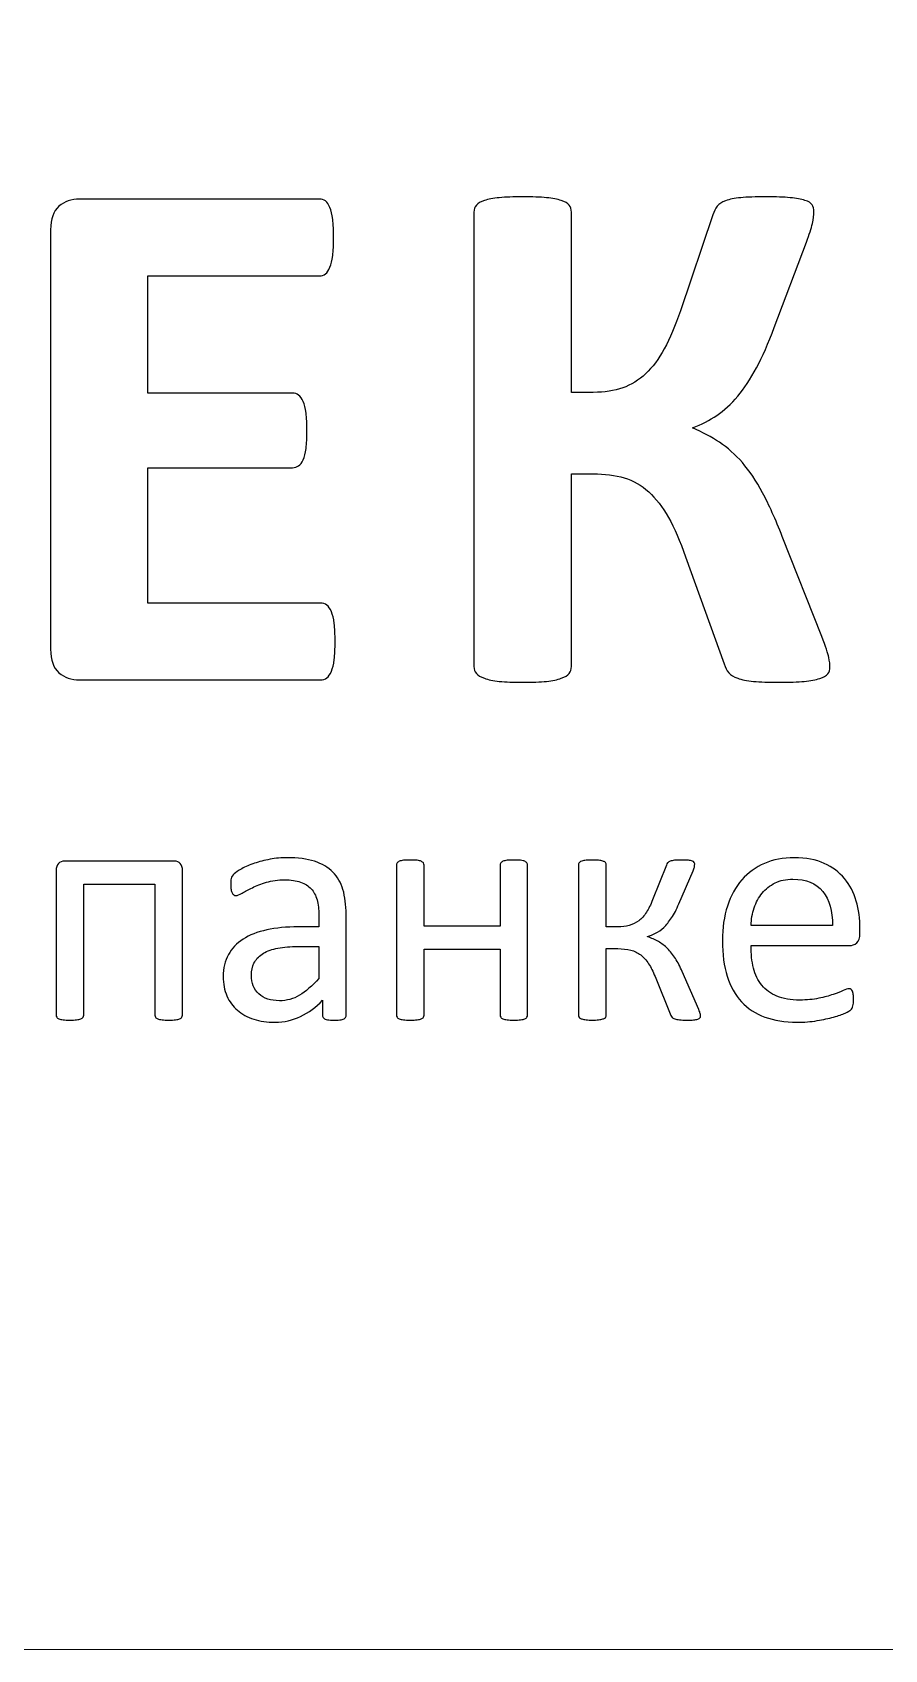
# Model space of a CAD drawing. Header units: millimetres. Extents: x -40 to 40, y -50 to 50.
# Drawn here: x 1.5 to 20.56, y -50 to -13.84 of the extents above; entities that cross this region are included whole.
import ezdxf

# ---------------------------------------------------------------- set-up
doc = ezdxf.new("R2010")
doc.units = ezdxf.units.MM
doc.header["$MEASUREMENT"] = 0
doc.layers.add('layer 1', color=7, linetype='Continuous')

msp = doc.modelspace()

# ---------------------------------------------------------------- linework, layer by layer
at = {"layer": 'layer 1', "color": 7, "lineweight": 5}
msp.add_open_spline([(-32.9186, 50), (-32.9186, 50), (32.9186, 50), (32.9186, 50), (32.9186, 50), (37.025, 50), (40.3846, 46.6404), (40.3846, 42.5339), (40.3846, 42.5339), (40.3846, 42.5339), (40.3846, -42.5339), (40.3846, -42.5339), (40.3846, -42.5339), (40.3846, -46.6404), (37.025, -50), (32.9186, -50), (32.9186, -50), (32.9186, -50), (-32.9186, -50), (-32.9186, -50), (-32.9186, -50), (-37.025, -50), (-40.3846, -46.6404), (-40.3846, -42.5339), (-40.3846, -42.5339), (-40.3846, -42.5339), (-40.3846, 42.5339), (-40.3846, 42.5339), (-40.3846, 42.5339), (-40.3846, 46.6404), (-37.025, 50), (-32.9186, 50)], degree=3, knots=[0, 0, 0, 0, 0.125, 0.125, 0.125, 0.125, 0.25, 0.25, 0.25, 0.25, 0.375, 0.375, 0.375, 0.375, 0.5, 0.5, 0.5, 0.5, 0.625, 0.625, 0.625, 0.625, 0.75, 0.75, 0.75, 0.75, 0.875, 0.875, 0.875, 0.875, 1, 1, 1, 1], dxfattribs=at)
at = {"layer": 'layer 1', "color": 19}
for points, knots in [([(8.266, -27.4617), (8.266, -27.6233), (8.2603, -27.7565), (8.2462, -27.8671), (8.2462, -27.8671), (8.232, -27.9748), (8.2122, -28.0627), (8.1838, -28.1279), (8.1838, -28.1279), (8.1555, -28.1959), (8.1215, -28.2442), (8.0789, -28.2753), (8.0789, -28.2753), (8.0392, -28.3065), (7.991, -28.3207), (7.9429, -28.3207), (7.9429, -28.3207), (7.9429, -28.3207), (2.5505, -28.3207), (2.5505, -28.3207), (2.5505, -28.3207), (2.3691, -28.3207), (2.216, -28.2668), (2.0913, -28.1591), (2.0913, -28.1591), (1.9666, -28.0513), (1.9042, -27.8756), (1.9042, -27.6318), (1.9042, -27.6318), (1.9042, -27.6318), (1.9042, -18.2592), (1.9042, -18.2592), (1.9042, -18.2592), (1.9042, -18.0154), (1.9666, -17.8396), (2.0913, -17.7319), (2.0913, -17.7319), (2.216, -17.6241), (2.3691, -17.5703), (2.5505, -17.5703), (2.5505, -17.5703), (2.5505, -17.5703), (7.9173, -17.5703), (7.9173, -17.5703), (7.9173, -17.5703), (7.9655, -17.5703), (8.0108, -17.5845), (8.0506, -17.6128), (8.0506, -17.6128), (8.0874, -17.6412), (8.1215, -17.6893), (8.1498, -17.7574), (8.1498, -17.7574), (8.1753, -17.8283), (8.198, -17.9161), (8.2122, -18.0239), (8.2122, -18.0239), (8.2264, -18.1345), (8.232, -18.2705), (8.232, -18.4378), (8.232, -18.4378), (8.232, -18.5937), (8.2264, -18.7241), (8.2122, -18.8347), (8.2122, -18.8347), (8.198, -18.9424), (8.1781, -19.0303), (8.1498, -19.0955), (8.1498, -19.0955), (8.1215, -19.1636), (8.0874, -19.2118), (8.0506, -19.2429), (8.0506, -19.2429), (8.0108, -19.2741), (7.9655, -19.2883), (7.9173, -19.2883), (7.9173, -19.2883), (7.9173, -19.2883), (4.0815, -19.2883), (4.0815, -19.2883), (4.0815, -19.2883), (4.0815, -19.2883), (4.0815, -21.9079), (4.0815, -21.9079), (4.0815, -21.9079), (4.0815, -21.9079), (7.3135, -21.9079), (7.3135, -21.9079), (7.3135, -21.9079), (7.3645, -21.9079), (7.4098, -21.922), (7.4496, -21.9532), (7.4496, -21.9532), (7.4921, -21.9844), (7.5261, -22.0297), (7.5544, -22.095), (7.5544, -22.095), (7.5828, -22.1573), (7.6026, -22.2424), (7.6168, -22.353), (7.6168, -22.353), (7.631, -22.4607), (7.6367, -22.5911), (7.6367, -22.7442), (7.6367, -22.7442), (7.6367, -22.9058), (7.631, -23.039), (7.6168, -23.1439), (7.6168, -23.1439), (7.6026, -23.2488), (7.5828, -23.3339), (7.5544, -23.3963), (7.5544, -23.3963), (7.5261, -23.4615), (7.4921, -23.5068), (7.4496, -23.5323), (7.4496, -23.5323), (7.4098, -23.5607), (7.3645, -23.5749), (7.3135, -23.5749), (7.3135, -23.5749), (7.3135, -23.5749), (4.0815, -23.5749), (4.0815, -23.5749), (4.0815, -23.5749), (4.0815, -23.5749), (4.0815, -26.6027), (4.0815, -26.6027), (4.0815, -26.6027), (4.0815, -26.6027), (7.9429, -26.6027), (7.9429, -26.6027), (7.9429, -26.6027), (7.9939, -26.6027), (8.0392, -26.6168), (8.0789, -26.648), (8.0789, -26.648), (8.1215, -26.6792), (8.1555, -26.7274), (8.1838, -26.7954), (8.1838, -26.7954), (8.2122, -26.8607), (8.232, -26.9485), (8.2462, -27.0563), (8.2462, -27.0563), (8.2603, -27.1668), (8.266, -27.3001), (8.266, -27.4617)], [0, 0, 0, 0, 0.027027, 0.027027, 0.027027, 0.027027, 0.0540541, 0.0540541, 0.0540541, 0.0540541, 0.0810811, 0.0810811, 0.0810811, 0.0810811, 0.1081081, 0.1081081, 0.1081081, 0.1081081, 0.1351351, 0.1351351, 0.1351351, 0.1351351, 0.1621622, 0.1621622, 0.1621622, 0.1621622, 0.1891892, 0.1891892, 0.1891892, 0.1891892, 0.2162162, 0.2162162, 0.2162162, 0.2162162, 0.2432432, 0.2432432, 0.2432432, 0.2432432, 0.2702703, 0.2702703, 0.2702703, 0.2702703, 0.2972973, 0.2972973, 0.2972973, 0.2972973, 0.3243243, 0.3243243, 0.3243243, 0.3243243, 0.3513514, 0.3513514, 0.3513514, 0.3513514, 0.3783784, 0.3783784, 0.3783784, 0.3783784, 0.4054054, 0.4054054, 0.4054054, 0.4054054, 0.4324324, 0.4324324, 0.4324324, 0.4324324, 0.4594595, 0.4594595, 0.4594595, 0.4594595, 0.4864865, 0.4864865, 0.4864865, 0.4864865, 0.5135135, 0.5135135, 0.5135135, 0.5135135, 0.5405405, 0.5405405, 0.5405405, 0.5405405, 0.5675676, 0.5675676, 0.5675676, 0.5675676, 0.5945946, 0.5945946, 0.5945946, 0.5945946, 0.6216216, 0.6216216, 0.6216216, 0.6216216, 0.6486486, 0.6486486, 0.6486486, 0.6486486, 0.6756757, 0.6756757, 0.6756757, 0.6756757, 0.7027027, 0.7027027, 0.7027027, 0.7027027, 0.7297297, 0.7297297, 0.7297297, 0.7297297, 0.7567568, 0.7567568, 0.7567568, 0.7567568, 0.7837838, 0.7837838, 0.7837838, 0.7837838, 0.8108108, 0.8108108, 0.8108108, 0.8108108, 0.8378378, 0.8378378, 0.8378378, 0.8378378, 0.8648649, 0.8648649, 0.8648649, 0.8648649, 0.8918919, 0.8918919, 0.8918919, 0.8918919, 0.9189189, 0.9189189, 0.9189189, 0.9189189, 0.9459459, 0.9459459, 0.9459459, 0.9459459, 0.972973, 0.972973, 0.972973, 0.972973, 1, 1, 1, 1]), ([(19.332, -28.0315), (19.332, -28.0911), (19.315, -28.1421), (19.281, -28.1846), (19.281, -28.1846), (19.2498, -28.2271), (19.1903, -28.2611), (19.1024, -28.2895), (19.1024, -28.2895), (19.0173, -28.315), (18.9011, -28.3377), (18.7565, -28.3519), (18.7565, -28.3519), (18.6119, -28.366), (18.4276, -28.3717), (18.2008, -28.3717), (18.2008, -28.3717), (17.9599, -28.3717), (17.7671, -28.366), (17.6225, -28.3519), (17.6225, -28.3519), (17.475, -28.3377), (17.356, -28.315), (17.2681, -28.2838), (17.2681, -28.2838), (17.1774, -28.2526), (17.1122, -28.213), (17.0668, -28.1591), (17.0668, -28.1591), (17.0243, -28.1081), (16.9903, -28.0429), (16.9676, -27.9635), (16.9676, -27.9635), (16.9676, -27.9635), (16.1029, -25.5679), (16.1029, -25.5679), (16.1029, -25.5679), (15.981, -25.2163), (15.8534, -24.9243), (15.7202, -24.689), (15.7202, -24.689), (15.5869, -24.4537), (15.4395, -24.2609), (15.2779, -24.1135), (15.2779, -24.1135), (15.1192, -23.9689), (14.9349, -23.864), (14.7308, -23.8016), (14.7308, -23.8016), (14.5238, -23.7421), (14.2942, -23.7109), (14.039, -23.7109), (14.039, -23.7109), (14.039, -23.7109), (13.5486, -23.7109), (13.5486, -23.7109), (13.5486, -23.7109), (13.5486, -23.7109), (13.5486, -28.023), (13.5486, -28.023), (13.5486, -28.023), (13.5486, -28.0825), (13.5315, -28.1336), (13.4975, -28.1761), (13.4975, -28.1761), (13.4663, -28.2186), (13.4068, -28.2526), (13.3246, -28.2838), (13.3246, -28.2838), (13.2424, -28.315), (13.1318, -28.3377), (12.9929, -28.3519), (12.9929, -28.3519), (12.8568, -28.366), (12.6782, -28.3717), (12.4656, -28.3717), (12.4656, -28.3717), (12.2558, -28.3717), (12.08, -28.366), (11.9383, -28.3519), (11.9383, -28.3519), (11.7965, -28.3377), (11.6859, -28.315), (11.6037, -28.2838), (11.6037, -28.2838), (11.5215, -28.2526), (11.462, -28.2186), (11.4251, -28.1761), (11.4251, -28.1761), (11.3883, -28.1336), (11.3712, -28.0825), (11.3712, -28.023), (11.3712, -28.023), (11.3712, -28.023), (11.3712, -17.8595), (11.3712, -17.8595), (11.3712, -17.8595), (11.3712, -17.7999), (11.3883, -17.7489), (11.4251, -17.7063), (11.4251, -17.7063), (11.462, -17.6638), (11.5215, -17.6298), (11.6037, -17.6015), (11.6037, -17.6015), (11.6859, -17.576), (11.7965, -17.5533), (11.9383, -17.5391), (11.9383, -17.5391), (12.08, -17.5249), (12.2558, -17.5192), (12.4656, -17.5192), (12.4656, -17.5192), (12.6782, -17.5192), (12.8568, -17.5249), (12.9929, -17.5391), (12.9929, -17.5391), (13.1318, -17.5533), (13.2424, -17.5731), (13.3246, -17.6015), (13.3246, -17.6015), (13.4068, -17.6298), (13.4663, -17.6638), (13.4975, -17.7063), (13.4975, -17.7063), (13.5315, -17.7461), (13.5486, -17.7971), (13.5486, -17.8595), (13.5486, -17.8595), (13.5486, -17.8595), (13.5486, -21.8909), (13.5486, -21.8909), (13.5486, -21.8909), (13.5486, -21.8909), (14.039, -21.8909), (14.039, -21.8909), (14.039, -21.8909), (14.2885, -21.8909), (14.5096, -21.8569), (14.6967, -21.7916), (14.6967, -21.7916), (14.8867, -21.7236), (15.0568, -21.6187), (15.2099, -21.4769), (15.2099, -21.4769), (15.363, -21.3324), (15.5019, -21.1453), (15.6266, -20.9156), (15.6266, -20.9156), (15.7514, -20.686), (15.8704, -20.4025), (15.9895, -20.0651), (15.9895, -20.0651), (15.9895, -20.0651), (16.7124, -17.9247), (16.7124, -17.9247), (16.7124, -17.9247), (16.7408, -17.8481), (16.772, -17.7829), (16.8117, -17.7319), (16.8117, -17.7319), (16.8514, -17.678), (16.9138, -17.6355), (16.9988, -17.6071), (16.9988, -17.6071), (17.0838, -17.576), (17.1973, -17.5533), (17.339, -17.5391), (17.339, -17.5391), (17.4779, -17.5249), (17.6679, -17.5192), (17.906, -17.5192), (17.906, -17.5192), (18.1215, -17.5192), (18.3001, -17.5249), (18.439, -17.5391), (18.439, -17.5391), (18.5807, -17.5533), (18.6913, -17.5731), (18.7707, -17.5986), (18.7707, -17.5986), (18.8529, -17.6241), (18.9068, -17.6553), (18.9322, -17.6978), (18.9322, -17.6978), (18.9606, -17.7404), (18.9748, -17.7914), (18.9748, -17.851), (18.9748, -17.851), (18.9748, -17.9218), (18.9634, -18.0125), (18.938, -18.1174), (18.938, -18.1174), (18.9124, -18.2223), (18.8699, -18.3613), (18.8075, -18.5314), (18.8075, -18.5314), (18.8075, -18.5314), (18.0874, -20.4393), (18.0874, -20.4393), (18.0874, -20.4393), (17.9542, -20.7937), (17.8209, -21.097), (17.6877, -21.3437), (17.6877, -21.3437), (17.5545, -21.5932), (17.4155, -21.8058), (17.2681, -21.9787), (17.2681, -21.9787), (17.1235, -22.1545), (16.9676, -22.2963), (16.8031, -22.4068), (16.8031, -22.4068), (16.6416, -22.5174), (16.4601, -22.6081), (16.2617, -22.6818), (16.2617, -22.6818), (16.2617, -22.6818), (16.2617, -22.6875), (16.2617, -22.6875), (16.2617, -22.6875), (16.4828, -22.7839), (16.6841, -22.8888), (16.8627, -23.0079), (16.8627, -23.0079), (17.0441, -23.1298), (17.2142, -23.28), (17.373, -23.4615), (17.373, -23.4615), (17.5289, -23.6457), (17.682, -23.8697), (17.8266, -24.1362), (17.8266, -24.1362), (17.9683, -24.4027), (18.1158, -24.7287), (18.2661, -25.1171), (18.2661, -25.1171), (18.2661, -25.1171), (19.1477, -27.3483), (19.1477, -27.3483), (19.1477, -27.3483), (19.2384, -27.5751), (19.2895, -27.731), (19.3065, -27.8189), (19.3065, -27.8189), (19.3235, -27.9039), (19.332, -27.9748), (19.332, -28.0315)], [0, 0, 0, 0, 0.016129, 0.016129, 0.016129, 0.016129, 0.0322581, 0.0322581, 0.0322581, 0.0322581, 0.0483871, 0.0483871, 0.0483871, 0.0483871, 0.0645161, 0.0645161, 0.0645161, 0.0645161, 0.0806452, 0.0806452, 0.0806452, 0.0806452, 0.0967742, 0.0967742, 0.0967742, 0.0967742, 0.1129032, 0.1129032, 0.1129032, 0.1129032, 0.1290323, 0.1290323, 0.1290323, 0.1290323, 0.1451613, 0.1451613, 0.1451613, 0.1451613, 0.1612903, 0.1612903, 0.1612903, 0.1612903, 0.1774194, 0.1774194, 0.1774194, 0.1774194, 0.1935484, 0.1935484, 0.1935484, 0.1935484, 0.2096774, 0.2096774, 0.2096774, 0.2096774, 0.2258065, 0.2258065, 0.2258065, 0.2258065, 0.2419355, 0.2419355, 0.2419355, 0.2419355, 0.2580645, 0.2580645, 0.2580645, 0.2580645, 0.2741935, 0.2741935, 0.2741935, 0.2741935, 0.2903226, 0.2903226, 0.2903226, 0.2903226, 0.3064516, 0.3064516, 0.3064516, 0.3064516, 0.3225806, 0.3225806, 0.3225806, 0.3225806, 0.3387097, 0.3387097, 0.3387097, 0.3387097, 0.3548387, 0.3548387, 0.3548387, 0.3548387, 0.3709677, 0.3709677, 0.3709677, 0.3709677, 0.3870968, 0.3870968, 0.3870968, 0.3870968, 0.4032258, 0.4032258, 0.4032258, 0.4032258, 0.4193548, 0.4193548, 0.4193548, 0.4193548, 0.4354839, 0.4354839, 0.4354839, 0.4354839, 0.4516129, 0.4516129, 0.4516129, 0.4516129, 0.4677419, 0.4677419, 0.4677419, 0.4677419, 0.483871, 0.483871, 0.483871, 0.483871, 0.5, 0.5, 0.5, 0.5, 0.516129, 0.516129, 0.516129, 0.516129, 0.5322581, 0.5322581, 0.5322581, 0.5322581, 0.5483871, 0.5483871, 0.5483871, 0.5483871, 0.5645161, 0.5645161, 0.5645161, 0.5645161, 0.5806452, 0.5806452, 0.5806452, 0.5806452, 0.5967742, 0.5967742, 0.5967742, 0.5967742, 0.6129032, 0.6129032, 0.6129032, 0.6129032, 0.6290323, 0.6290323, 0.6290323, 0.6290323, 0.6451613, 0.6451613, 0.6451613, 0.6451613, 0.6612903, 0.6612903, 0.6612903, 0.6612903, 0.6774194, 0.6774194, 0.6774194, 0.6774194, 0.6935484, 0.6935484, 0.6935484, 0.6935484, 0.7096774, 0.7096774, 0.7096774, 0.7096774, 0.7258065, 0.7258065, 0.7258065, 0.7258065, 0.7419355, 0.7419355, 0.7419355, 0.7419355, 0.7580645, 0.7580645, 0.7580645, 0.7580645, 0.7741935, 0.7741935, 0.7741935, 0.7741935, 0.7903226, 0.7903226, 0.7903226, 0.7903226, 0.8064516, 0.8064516, 0.8064516, 0.8064516, 0.8225806, 0.8225806, 0.8225806, 0.8225806, 0.8387097, 0.8387097, 0.8387097, 0.8387097, 0.8548387, 0.8548387, 0.8548387, 0.8548387, 0.8709677, 0.8709677, 0.8709677, 0.8709677, 0.8870968, 0.8870968, 0.8870968, 0.8870968, 0.9032258, 0.9032258, 0.9032258, 0.9032258, 0.9193548, 0.9193548, 0.9193548, 0.9193548, 0.9354839, 0.9354839, 0.9354839, 0.9354839, 0.9516129, 0.9516129, 0.9516129, 0.9516129, 0.9677419, 0.9677419, 0.9677419, 0.9677419, 0.983871, 0.983871, 0.983871, 0.983871, 1, 1, 1, 1]), ([(4.8528, -35.8117), (4.8528, -35.832), (4.8477, -35.8485), (4.8376, -35.8624), (4.8376, -35.8624), (4.8274, -35.8751), (4.8122, -35.8878), (4.7893, -35.898), (4.7893, -35.898), (4.7677, -35.9069), (4.736, -35.9145), (4.6966, -35.9196), (4.6966, -35.9196), (4.6573, -35.9246), (4.6078, -35.9272), (4.5482, -35.9272), (4.5482, -35.9272), (4.486, -35.9272), (4.4352, -35.9246), (4.3958, -35.9196), (4.3958, -35.9196), (4.3565, -35.9145), (4.3247, -35.9069), (4.3006, -35.898), (4.3006, -35.898), (4.2778, -35.8878), (4.2613, -35.8751), (4.2511, -35.8624), (4.2511, -35.8624), (4.241, -35.8485), (4.2359, -35.832), (4.2359, -35.8117), (4.2359, -35.8117), (4.2359, -35.8117), (4.2359, -32.8885), (4.2359, -32.8885), (4.2359, -32.8885), (4.2359, -32.8885), (2.6442, -32.8885), (2.6442, -32.8885), (2.6442, -32.8885), (2.6442, -32.8885), (2.6442, -35.8117), (2.6442, -35.8117), (2.6442, -35.8117), (2.6442, -35.832), (2.6391, -35.8485), (2.6289, -35.8624), (2.6289, -35.8624), (2.6188, -35.8751), (2.6023, -35.8878), (2.5782, -35.898), (2.5782, -35.898), (2.5553, -35.9069), (2.5236, -35.9145), (2.4829, -35.9196), (2.4829, -35.9196), (2.4436, -35.9246), (2.3941, -35.9272), (2.3345, -35.9272), (2.3345, -35.9272), (2.2736, -35.9272), (2.224, -35.9246), (2.1847, -35.9196), (2.1847, -35.9196), (2.1441, -35.9145), (2.1123, -35.9069), (2.0895, -35.898), (2.0895, -35.898), (2.0653, -35.8878), (2.0488, -35.8751), (2.04, -35.8624), (2.04, -35.8624), (2.0311, -35.8485), (2.0273, -35.832), (2.0273, -35.8117), (2.0273, -35.8117), (2.0273, -35.8117), (2.0273, -32.5902), (2.0273, -32.5902), (2.0273, -32.5902), (2.0273, -32.5153), (2.0438, -32.4607), (2.078, -32.4239), (2.078, -32.4239), (2.1111, -32.3883), (2.158, -32.3706), (2.2164, -32.3706), (2.2164, -32.3706), (2.2164, -32.3706), (4.6675, -32.3706), (4.6675, -32.3706), (4.6675, -32.3706), (4.7258, -32.3706), (4.7728, -32.3883), (4.8045, -32.4239), (4.8045, -32.4239), (4.8363, -32.4607), (4.8528, -32.5153), (4.8528, -32.5902), (4.8528, -32.5902), (4.8528, -32.5902), (4.8528, -35.8117), (4.8528, -35.8117)], [0, 0, 0, 0, 0.0384615, 0.0384615, 0.0384615, 0.0384615, 0.0769231, 0.0769231, 0.0769231, 0.0769231, 0.1153846, 0.1153846, 0.1153846, 0.1153846, 0.1538462, 0.1538462, 0.1538462, 0.1538462, 0.1923077, 0.1923077, 0.1923077, 0.1923077, 0.2307692, 0.2307692, 0.2307692, 0.2307692, 0.2692308, 0.2692308, 0.2692308, 0.2692308, 0.3076923, 0.3076923, 0.3076923, 0.3076923, 0.3461538, 0.3461538, 0.3461538, 0.3461538, 0.3846154, 0.3846154, 0.3846154, 0.3846154, 0.4230769, 0.4230769, 0.4230769, 0.4230769, 0.4615385, 0.4615385, 0.4615385, 0.4615385, 0.5, 0.5, 0.5, 0.5, 0.5384615, 0.5384615, 0.5384615, 0.5384615, 0.5769231, 0.5769231, 0.5769231, 0.5769231, 0.6153846, 0.6153846, 0.6153846, 0.6153846, 0.6538462, 0.6538462, 0.6538462, 0.6538462, 0.6923077, 0.6923077, 0.6923077, 0.6923077, 0.7307692, 0.7307692, 0.7307692, 0.7307692, 0.7692308, 0.7692308, 0.7692308, 0.7692308, 0.8076923, 0.8076923, 0.8076923, 0.8076923, 0.8461538, 0.8461538, 0.8461538, 0.8461538, 0.8846154, 0.8846154, 0.8846154, 0.8846154, 0.9230769, 0.9230769, 0.9230769, 0.9230769, 0.9615385, 0.9615385, 0.9615385, 0.9615385, 1, 1, 1, 1]), ([(8.5122, -35.8155), (8.5122, -35.8447), (8.5021, -35.8675), (8.483, -35.8827), (8.483, -35.8827), (8.4627, -35.898), (8.4361, -35.9081), (8.4005, -35.9158), (8.4005, -35.9158), (8.3662, -35.9234), (8.3155, -35.9272), (8.2482, -35.9272), (8.2482, -35.9272), (8.1848, -35.9272), (8.1327, -35.9234), (8.0946, -35.9158), (8.0946, -35.9158), (8.0566, -35.9081), (8.0286, -35.898), (8.0108, -35.8827), (8.0108, -35.8827), (7.9931, -35.8675), (7.9842, -35.8459), (7.9842, -35.8155), (7.9842, -35.8155), (7.9842, -35.8155), (7.9842, -35.4804), (7.9842, -35.4804), (7.9842, -35.4804), (7.8382, -35.6365), (7.6758, -35.7584), (7.4955, -35.8447), (7.4955, -35.8447), (7.3153, -35.9297), (7.1249, -35.9729), (6.9243, -35.9729), (6.9243, -35.9729), (6.7479, -35.9729), (6.5879, -35.95), (6.4458, -35.9043), (6.4458, -35.9043), (6.3036, -35.8586), (6.1818, -35.7914), (6.0815, -35.7051), (6.0815, -35.7051), (5.9812, -35.6188), (5.9025, -35.5108), (5.8467, -35.3852), (5.8467, -35.3852), (5.7908, -35.2583), (5.7629, -35.1148), (5.7629, -34.9536), (5.7629, -34.9536), (5.7629, -34.7645), (5.801, -34.6007), (5.8784, -34.4624), (5.8784, -34.4624), (5.9546, -34.3228), (6.065, -34.2073), (6.2097, -34.1159), (6.2097, -34.1159), (6.3531, -34.0245), (6.5295, -33.9547), (6.7377, -33.909), (6.7377, -33.909), (6.9459, -33.8633), (7.1807, -33.8404), (7.4409, -33.8404), (7.4409, -33.8404), (7.4409, -33.8404), (7.9029, -33.8404), (7.9029, -33.8404), (7.9029, -33.8404), (7.9029, -33.8404), (7.9029, -33.5789), (7.9029, -33.5789), (7.9029, -33.5789), (7.9029, -33.4508), (7.889, -33.3365), (7.8623, -33.2362), (7.8623, -33.2362), (7.8344, -33.1372), (7.7913, -33.0547), (7.7303, -32.9887), (7.7303, -32.9887), (7.6694, -32.9227), (7.5907, -32.8732), (7.4942, -32.8402), (7.4942, -32.8402), (7.3978, -32.8059), (7.2785, -32.7894), (7.1376, -32.7894), (7.1376, -32.7894), (6.9865, -32.7894), (6.8507, -32.8072), (6.7314, -32.844), (6.7314, -32.844), (6.6108, -32.8808), (6.5054, -32.9202), (6.4153, -32.9646), (6.4153, -32.9646), (6.3252, -33.009), (6.249, -33.0484), (6.1881, -33.0852), (6.1881, -33.0852), (6.1284, -33.122), (6.0827, -33.1397), (6.0535, -33.1397), (6.0535, -33.1397), (6.0332, -33.1397), (6.0155, -33.1347), (6.0015, -33.1245), (6.0015, -33.1245), (5.9863, -33.1156), (5.9736, -33.1004), (5.9622, -33.0801), (5.9622, -33.0801), (5.9508, -33.0611), (5.9431, -33.0357), (5.9381, -33.0052), (5.9381, -33.0052), (5.933, -32.9735), (5.9305, -32.9405), (5.9305, -32.9024), (5.9305, -32.9024), (5.9305, -32.8415), (5.9343, -32.792), (5.9431, -32.7564), (5.9431, -32.7564), (5.952, -32.7209), (5.9736, -32.6866), (6.0066, -32.6549), (6.0066, -32.6549), (6.0396, -32.6231), (6.098, -32.5851), (6.1792, -32.5407), (6.1792, -32.5407), (6.2605, -32.4975), (6.3557, -32.4569), (6.4623, -32.4201), (6.4623, -32.4201), (6.5676, -32.3845), (6.6844, -32.3541), (6.8114, -32.3299), (6.8114, -32.3299), (6.937, -32.3058), (7.0652, -32.2944), (7.1934, -32.2944), (7.1934, -32.2944), (7.4333, -32.2944), (7.6377, -32.321), (7.8065, -32.3756), (7.8065, -32.3756), (7.9753, -32.4302), (8.1111, -32.5115), (8.2152, -32.6168), (8.2152, -32.6168), (8.3193, -32.7221), (8.3942, -32.8529), (8.4411, -33.009), (8.4411, -33.009), (8.4881, -33.1651), (8.5122, -33.3479), (8.5122, -33.5561), (8.5122, -33.5561), (8.5122, -33.5561), (8.5122, -35.8155), (8.5122, -35.8155)], [0, 0, 0, 0, 0.0238095, 0.0238095, 0.0238095, 0.0238095, 0.047619, 0.047619, 0.047619, 0.047619, 0.0714286, 0.0714286, 0.0714286, 0.0714286, 0.0952381, 0.0952381, 0.0952381, 0.0952381, 0.1190476, 0.1190476, 0.1190476, 0.1190476, 0.1428571, 0.1428571, 0.1428571, 0.1428571, 0.1666667, 0.1666667, 0.1666667, 0.1666667, 0.1904762, 0.1904762, 0.1904762, 0.1904762, 0.2142857, 0.2142857, 0.2142857, 0.2142857, 0.2380952, 0.2380952, 0.2380952, 0.2380952, 0.2619048, 0.2619048, 0.2619048, 0.2619048, 0.2857143, 0.2857143, 0.2857143, 0.2857143, 0.3095238, 0.3095238, 0.3095238, 0.3095238, 0.3333333, 0.3333333, 0.3333333, 0.3333333, 0.3571429, 0.3571429, 0.3571429, 0.3571429, 0.3809524, 0.3809524, 0.3809524, 0.3809524, 0.4047619, 0.4047619, 0.4047619, 0.4047619, 0.4285714, 0.4285714, 0.4285714, 0.4285714, 0.452381, 0.452381, 0.452381, 0.452381, 0.4761905, 0.4761905, 0.4761905, 0.4761905, 0.5, 0.5, 0.5, 0.5, 0.5238095, 0.5238095, 0.5238095, 0.5238095, 0.547619, 0.547619, 0.547619, 0.547619, 0.5714286, 0.5714286, 0.5714286, 0.5714286, 0.5952381, 0.5952381, 0.5952381, 0.5952381, 0.6190476, 0.6190476, 0.6190476, 0.6190476, 0.6428571, 0.6428571, 0.6428571, 0.6428571, 0.6666667, 0.6666667, 0.6666667, 0.6666667, 0.6904762, 0.6904762, 0.6904762, 0.6904762, 0.7142857, 0.7142857, 0.7142857, 0.7142857, 0.7380952, 0.7380952, 0.7380952, 0.7380952, 0.7619048, 0.7619048, 0.7619048, 0.7619048, 0.7857143, 0.7857143, 0.7857143, 0.7857143, 0.8095238, 0.8095238, 0.8095238, 0.8095238, 0.8333333, 0.8333333, 0.8333333, 0.8333333, 0.8571429, 0.8571429, 0.8571429, 0.8571429, 0.8809524, 0.8809524, 0.8809524, 0.8809524, 0.9047619, 0.9047619, 0.9047619, 0.9047619, 0.9285714, 0.9285714, 0.9285714, 0.9285714, 0.952381, 0.952381, 0.952381, 0.952381, 0.9761905, 0.9761905, 0.9761905, 0.9761905, 1, 1, 1, 1]), ([(12.5715, -35.8117), (12.5715, -35.832), (12.5664, -35.8485), (12.5563, -35.8624), (12.5563, -35.8624), (12.5461, -35.8751), (12.5309, -35.8878), (12.508, -35.898), (12.508, -35.898), (12.4852, -35.9069), (12.4547, -35.9145), (12.4141, -35.9196), (12.4141, -35.9196), (12.3747, -35.9246), (12.3252, -35.9272), (12.2656, -35.9272), (12.2656, -35.9272), (12.2021, -35.9272), (12.1514, -35.9246), (12.112, -35.9196), (12.112, -35.9196), (12.0714, -35.9145), (12.0409, -35.9069), (12.0181, -35.898), (12.0181, -35.898), (11.9952, -35.8878), (11.98, -35.8751), (11.9698, -35.8624), (11.9698, -35.8624), (11.9597, -35.8485), (11.9546, -35.832), (11.9546, -35.8117), (11.9546, -35.8117), (11.9546, -35.8117), (11.9546, -34.3431), (11.9546, -34.3431), (11.9546, -34.3431), (11.9546, -34.3431), (10.2563, -34.3431), (10.2563, -34.3431), (10.2563, -34.3431), (10.2563, -34.3431), (10.2563, -35.8117), (10.2563, -35.8117), (10.2563, -35.8117), (10.2563, -35.832), (10.2512, -35.8485), (10.241, -35.8624), (10.241, -35.8624), (10.2309, -35.8751), (10.2156, -35.8878), (10.1928, -35.898), (10.1928, -35.898), (10.1699, -35.9069), (10.1395, -35.9145), (10.0989, -35.9196), (10.0989, -35.9196), (10.0595, -35.9246), (10.0088, -35.9272), (9.9466, -35.9272), (9.9466, -35.9272), (9.8856, -35.9272), (9.8361, -35.9246), (9.7968, -35.9196), (9.7968, -35.9196), (9.7562, -35.9145), (9.7244, -35.9069), (9.7016, -35.898), (9.7016, -35.898), (9.6774, -35.8878), (9.6609, -35.8751), (9.6521, -35.8624), (9.6521, -35.8624), (9.6432, -35.8485), (9.6394, -35.832), (9.6394, -35.8117), (9.6394, -35.8117), (9.6394, -35.8117), (9.6394, -32.4632), (9.6394, -32.4632), (9.6394, -32.4632), (9.6394, -32.4429), (9.6432, -32.4264), (9.6521, -32.4125), (9.6521, -32.4125), (9.6609, -32.3998), (9.6774, -32.3871), (9.7016, -32.3756), (9.7016, -32.3756), (9.7244, -32.3642), (9.7562, -32.3566), (9.7968, -32.3528), (9.7968, -32.3528), (9.8361, -32.349), (9.8856, -32.3477), (9.9466, -32.3477), (9.9466, -32.3477), (10.0088, -32.3477), (10.0595, -32.349), (10.0989, -32.3528), (10.0989, -32.3528), (10.1395, -32.3566), (10.1699, -32.3642), (10.1928, -32.3756), (10.1928, -32.3756), (10.2156, -32.3871), (10.2309, -32.3998), (10.241, -32.4125), (10.241, -32.4125), (10.2512, -32.4264), (10.2563, -32.4429), (10.2563, -32.4632), (10.2563, -32.4632), (10.2563, -32.4632), (10.2563, -33.8252), (10.2563, -33.8252), (10.2563, -33.8252), (10.2563, -33.8252), (11.9546, -33.8252), (11.9546, -33.8252), (11.9546, -33.8252), (11.9546, -33.8252), (11.9546, -32.4632), (11.9546, -32.4632), (11.9546, -32.4632), (11.9546, -32.4429), (11.9597, -32.4264), (11.9698, -32.4125), (11.9698, -32.4125), (11.98, -32.3998), (11.9952, -32.3871), (12.0181, -32.3756), (12.0181, -32.3756), (12.0409, -32.3642), (12.0714, -32.3566), (12.112, -32.3528), (12.112, -32.3528), (12.1514, -32.349), (12.2021, -32.3477), (12.2656, -32.3477), (12.2656, -32.3477), (12.3252, -32.3477), (12.3747, -32.349), (12.4141, -32.3528), (12.4141, -32.3528), (12.4547, -32.3566), (12.4852, -32.3642), (12.508, -32.3756), (12.508, -32.3756), (12.5309, -32.3871), (12.5461, -32.3998), (12.5563, -32.4125), (12.5563, -32.4125), (12.5664, -32.4264), (12.5715, -32.4429), (12.5715, -32.4632), (12.5715, -32.4632), (12.5715, -32.4632), (12.5715, -35.8117), (12.5715, -35.8117)], [0, 0, 0, 0, 0.025, 0.025, 0.025, 0.025, 0.05, 0.05, 0.05, 0.05, 0.075, 0.075, 0.075, 0.075, 0.1, 0.1, 0.1, 0.1, 0.125, 0.125, 0.125, 0.125, 0.15, 0.15, 0.15, 0.15, 0.175, 0.175, 0.175, 0.175, 0.2, 0.2, 0.2, 0.2, 0.225, 0.225, 0.225, 0.225, 0.25, 0.25, 0.25, 0.25, 0.275, 0.275, 0.275, 0.275, 0.3, 0.3, 0.3, 0.3, 0.325, 0.325, 0.325, 0.325, 0.35, 0.35, 0.35, 0.35, 0.375, 0.375, 0.375, 0.375, 0.4, 0.4, 0.4, 0.4, 0.425, 0.425, 0.425, 0.425, 0.45, 0.45, 0.45, 0.45, 0.475, 0.475, 0.475, 0.475, 0.5, 0.5, 0.5, 0.5, 0.525, 0.525, 0.525, 0.525, 0.55, 0.55, 0.55, 0.55, 0.575, 0.575, 0.575, 0.575, 0.6, 0.6, 0.6, 0.6, 0.625, 0.625, 0.625, 0.625, 0.65, 0.65, 0.65, 0.65, 0.675, 0.675, 0.675, 0.675, 0.7, 0.7, 0.7, 0.7, 0.725, 0.725, 0.725, 0.725, 0.75, 0.75, 0.75, 0.75, 0.775, 0.775, 0.775, 0.775, 0.8, 0.8, 0.8, 0.8, 0.825, 0.825, 0.825, 0.825, 0.85, 0.85, 0.85, 0.85, 0.875, 0.875, 0.875, 0.875, 0.9, 0.9, 0.9, 0.9, 0.925, 0.925, 0.925, 0.925, 0.95, 0.95, 0.95, 0.95, 0.975, 0.975, 0.975, 0.975, 1, 1, 1, 1]), ([(16.4378, -35.8383), (16.4378, -35.8523), (16.434, -35.8662), (16.4252, -35.8764), (16.4252, -35.8764), (16.4163, -35.8878), (16.3998, -35.898), (16.3769, -35.9043), (16.3769, -35.9043), (16.3528, -35.9119), (16.3224, -35.9183), (16.283, -35.9221), (16.283, -35.9221), (16.2449, -35.9259), (16.1954, -35.9272), (16.1358, -35.9272), (16.1358, -35.9272), (16.0672, -35.9272), (16.0101, -35.9246), (15.9669, -35.9196), (15.9669, -35.9196), (15.9238, -35.9145), (15.8883, -35.9081), (15.8603, -35.8992), (15.8603, -35.8992), (15.8337, -35.8904), (15.8134, -35.8789), (15.802, -35.8662), (15.802, -35.8662), (15.7893, -35.8523), (15.7804, -35.837), (15.7753, -35.8193), (15.7753, -35.8193), (15.7753, -35.8193), (15.4199, -34.9523), (15.4199, -34.9523), (15.4199, -34.9523), (15.3755, -34.8407), (15.3285, -34.7455), (15.2777, -34.6642), (15.2777, -34.6642), (15.2269, -34.5842), (15.1685, -34.5182), (15.1013, -34.4687), (15.1013, -34.4687), (15.0353, -34.4192), (14.9604, -34.3837), (14.8753, -34.3609), (14.8753, -34.3609), (14.7916, -34.3393), (14.6963, -34.3279), (14.5872, -34.3279), (14.5872, -34.3279), (14.5872, -34.3279), (14.3282, -34.3279), (14.3282, -34.3279), (14.3282, -34.3279), (14.3282, -34.3279), (14.3282, -35.8345), (14.3282, -35.8345), (14.3282, -35.8345), (14.3282, -35.8472), (14.3219, -35.8586), (14.3092, -35.8713), (14.3092, -35.8713), (14.2965, -35.884), (14.2787, -35.8942), (14.2533, -35.9005), (14.2533, -35.9005), (14.228, -35.9081), (14.1962, -35.9145), (14.1556, -35.9196), (14.1556, -35.9196), (14.1163, -35.9246), (14.0706, -35.9272), (14.0186, -35.9272), (14.0186, -35.9272), (13.9652, -35.9272), (13.9195, -35.9246), (13.8802, -35.9196), (13.8802, -35.9196), (13.8396, -35.9145), (13.8078, -35.9081), (13.7824, -35.9005), (13.7824, -35.9005), (13.7571, -35.8942), (13.7393, -35.884), (13.7279, -35.8713), (13.7279, -35.8713), (13.7164, -35.8586), (13.7114, -35.8459), (13.7114, -35.8345), (13.7114, -35.8345), (13.7114, -35.8345), (13.7114, -32.4328), (13.7114, -32.4328), (13.7114, -32.4328), (13.7114, -32.4213), (13.7164, -32.4086), (13.7279, -32.3985), (13.7279, -32.3985), (13.7393, -32.3871), (13.7571, -32.3769), (13.7824, -32.3706), (13.7824, -32.3706), (13.8078, -32.3629), (13.8396, -32.3566), (13.8802, -32.3528), (13.8802, -32.3528), (13.9195, -32.349), (13.9652, -32.3477), (14.0186, -32.3477), (14.0186, -32.3477), (14.0706, -32.3477), (14.1163, -32.349), (14.1556, -32.3528), (14.1556, -32.3528), (14.1962, -32.3566), (14.228, -32.3629), (14.2533, -32.3706), (14.2533, -32.3706), (14.2787, -32.3769), (14.2965, -32.3871), (14.3092, -32.3985), (14.3092, -32.3985), (14.3219, -32.4086), (14.3282, -32.4213), (14.3282, -32.434), (14.3282, -32.434), (14.3282, -32.434), (14.3282, -33.8404), (14.3282, -33.8404), (14.3282, -33.8404), (14.3282, -33.8404), (14.5872, -33.8404), (14.5872, -33.8404), (14.5872, -33.8404), (14.6798, -33.8404), (14.7662, -33.8303), (14.8436, -33.8087), (14.8436, -33.8087), (14.921, -33.7871), (14.9921, -33.7528), (15.0556, -33.7046), (15.0556, -33.7046), (15.1203, -33.6551), (15.1774, -33.5929), (15.2269, -33.5155), (15.2269, -33.5155), (15.2777, -33.4381), (15.3247, -33.3454), (15.3666, -33.2362), (15.3666, -33.2362), (15.3666, -33.2362), (15.6763, -32.4632), (15.6763, -32.4632), (15.6763, -32.4632), (15.6813, -32.4429), (15.6902, -32.4264), (15.7017, -32.4112), (15.7017, -32.4112), (15.7144, -32.3959), (15.7334, -32.3833), (15.7575, -32.3744), (15.7575, -32.3744), (15.7829, -32.3642), (15.8159, -32.3566), (15.8565, -32.3528), (15.8565, -32.3528), (15.8971, -32.349), (15.9517, -32.3477), (16.019, -32.3477), (16.019, -32.3477), (16.0774, -32.3477), (16.1269, -32.349), (16.165, -32.3528), (16.165, -32.3528), (16.203, -32.3566), (16.2335, -32.3629), (16.2551, -32.3706), (16.2551, -32.3706), (16.2754, -32.3769), (16.2894, -32.3871), (16.297, -32.3985), (16.297, -32.3985), (16.3046, -32.4086), (16.3084, -32.4213), (16.3084, -32.4328), (16.3084, -32.4328), (16.3084, -32.4556), (16.3059, -32.4797), (16.2995, -32.5039), (16.2995, -32.5039), (16.2932, -32.5292), (16.2843, -32.5572), (16.2716, -32.5902), (16.2716, -32.5902), (16.2716, -32.5902), (15.9517, -33.3276), (15.9517, -33.3276), (15.9517, -33.3276), (15.9022, -33.452), (15.8489, -33.5561), (15.7905, -33.6411), (15.7905, -33.6411), (15.7321, -33.7249), (15.6737, -33.796), (15.6141, -33.8519), (15.6141, -33.8519), (15.5557, -33.9077), (15.4948, -33.9509), (15.4326, -33.9826), (15.4326, -33.9826), (15.3717, -34.013), (15.312, -34.0372), (15.2549, -34.0549), (15.2549, -34.0549), (15.2549, -34.0549), (15.2549, -34.0625), (15.2549, -34.0625), (15.2549, -34.0625), (15.3412, -34.0917), (15.4212, -34.1273), (15.4948, -34.1692), (15.4948, -34.1692), (15.5684, -34.2123), (15.6356, -34.2644), (15.6991, -34.3253), (15.6991, -34.3253), (15.7626, -34.3875), (15.821, -34.4611), (15.8756, -34.5474), (15.8756, -34.5474), (15.9301, -34.6325), (15.9809, -34.7302), (16.0291, -34.8419), (16.0291, -34.8419), (16.0291, -34.8419), (16.3972, -35.6898), (16.3972, -35.6898), (16.3972, -35.6898), (16.4074, -35.7063), (16.4137, -35.7228), (16.4188, -35.7381), (16.4188, -35.7381), (16.4239, -35.752), (16.4277, -35.7672), (16.4302, -35.7799), (16.4302, -35.7799), (16.4328, -35.7939), (16.4353, -35.8053), (16.4366, -35.8142), (16.4366, -35.8142), (16.4378, -35.8231), (16.4378, -35.8307), (16.4378, -35.8383)], [0, 0, 0, 0, 0.015625, 0.015625, 0.015625, 0.015625, 0.03125, 0.03125, 0.03125, 0.03125, 0.046875, 0.046875, 0.046875, 0.046875, 0.0625, 0.0625, 0.0625, 0.0625, 0.078125, 0.078125, 0.078125, 0.078125, 0.09375, 0.09375, 0.09375, 0.09375, 0.109375, 0.109375, 0.109375, 0.109375, 0.125, 0.125, 0.125, 0.125, 0.140625, 0.140625, 0.140625, 0.140625, 0.15625, 0.15625, 0.15625, 0.15625, 0.171875, 0.171875, 0.171875, 0.171875, 0.1875, 0.1875, 0.1875, 0.1875, 0.203125, 0.203125, 0.203125, 0.203125, 0.21875, 0.21875, 0.21875, 0.21875, 0.234375, 0.234375, 0.234375, 0.234375, 0.25, 0.25, 0.25, 0.25, 0.265625, 0.265625, 0.265625, 0.265625, 0.28125, 0.28125, 0.28125, 0.28125, 0.296875, 0.296875, 0.296875, 0.296875, 0.3125, 0.3125, 0.3125, 0.3125, 0.328125, 0.328125, 0.328125, 0.328125, 0.34375, 0.34375, 0.34375, 0.34375, 0.359375, 0.359375, 0.359375, 0.359375, 0.375, 0.375, 0.375, 0.375, 0.390625, 0.390625, 0.390625, 0.390625, 0.40625, 0.40625, 0.40625, 0.40625, 0.421875, 0.421875, 0.421875, 0.421875, 0.4375, 0.4375, 0.4375, 0.4375, 0.453125, 0.453125, 0.453125, 0.453125, 0.46875, 0.46875, 0.46875, 0.46875, 0.484375, 0.484375, 0.484375, 0.484375, 0.5, 0.5, 0.5, 0.5, 0.515625, 0.515625, 0.515625, 0.515625, 0.53125, 0.53125, 0.53125, 0.53125, 0.546875, 0.546875, 0.546875, 0.546875, 0.5625, 0.5625, 0.5625, 0.5625, 0.578125, 0.578125, 0.578125, 0.578125, 0.59375, 0.59375, 0.59375, 0.59375, 0.609375, 0.609375, 0.609375, 0.609375, 0.625, 0.625, 0.625, 0.625, 0.640625, 0.640625, 0.640625, 0.640625, 0.65625, 0.65625, 0.65625, 0.65625, 0.671875, 0.671875, 0.671875, 0.671875, 0.6875, 0.6875, 0.6875, 0.6875, 0.703125, 0.703125, 0.703125, 0.703125, 0.71875, 0.71875, 0.71875, 0.71875, 0.734375, 0.734375, 0.734375, 0.734375, 0.75, 0.75, 0.75, 0.75, 0.765625, 0.765625, 0.765625, 0.765625, 0.78125, 0.78125, 0.78125, 0.78125, 0.796875, 0.796875, 0.796875, 0.796875, 0.8125, 0.8125, 0.8125, 0.8125, 0.828125, 0.828125, 0.828125, 0.828125, 0.84375, 0.84375, 0.84375, 0.84375, 0.859375, 0.859375, 0.859375, 0.859375, 0.875, 0.875, 0.875, 0.875, 0.890625, 0.890625, 0.890625, 0.890625, 0.90625, 0.90625, 0.90625, 0.90625, 0.921875, 0.921875, 0.921875, 0.921875, 0.9375, 0.9375, 0.9375, 0.9375, 0.953125, 0.953125, 0.953125, 0.953125, 0.96875, 0.96875, 0.96875, 0.96875, 0.984375, 0.984375, 0.984375, 0.984375, 1, 1, 1, 1]), ([(20.0034, -33.9915), (20.0034, -34.0879), (19.9793, -34.1565), (19.931, -34.1984), (19.931, -34.1984), (19.8828, -34.239), (19.827, -34.2593), (19.7647, -34.2593), (19.7647, -34.2593), (19.7647, -34.2593), (17.5663, -34.2593), (17.5663, -34.2593), (17.5663, -34.2593), (17.5663, -34.4459), (17.5853, -34.6134), (17.6222, -34.762), (17.6222, -34.762), (17.659, -34.9117), (17.7212, -35.0399), (17.8087, -35.1466), (17.8087, -35.1466), (17.895, -35.2532), (18.008, -35.3344), (18.1464, -35.3915), (18.1464, -35.3915), (18.286, -35.4486), (18.4561, -35.4778), (18.6566, -35.4778), (18.6566, -35.4778), (18.8153, -35.4778), (18.9575, -35.4651), (19.0806, -35.4385), (19.0806, -35.4385), (19.205, -35.4131), (19.3129, -35.3839), (19.403, -35.3522), (19.403, -35.3522), (19.4931, -35.3204), (19.568, -35.2913), (19.6264, -35.2659), (19.6264, -35.2659), (19.6848, -35.2392), (19.7279, -35.2265), (19.7584, -35.2265), (19.7584, -35.2265), (19.7762, -35.2265), (19.7914, -35.2303), (19.8054, -35.2392), (19.8054, -35.2392), (19.8181, -35.2481), (19.8295, -35.2608), (19.8358, -35.2786), (19.8358, -35.2786), (19.8435, -35.2951), (19.8498, -35.3192), (19.8536, -35.3496), (19.8536, -35.3496), (19.8574, -35.3814), (19.8587, -35.4182), (19.8587, -35.4626), (19.8587, -35.4626), (19.8587, -35.4943), (19.8574, -35.5223), (19.8549, -35.5464), (19.8549, -35.5464), (19.8523, -35.5692), (19.8498, -35.5908), (19.846, -35.6086), (19.846, -35.6086), (19.8422, -35.6276), (19.8358, -35.6441), (19.827, -35.6594), (19.827, -35.6594), (19.8181, -35.6733), (19.8079, -35.6873), (19.7939, -35.7013), (19.7939, -35.7013), (19.78, -35.7152), (19.7394, -35.7368), (19.6733, -35.7672), (19.6733, -35.7672), (19.6061, -35.799), (19.5198, -35.8282), (19.4132, -35.8586), (19.4132, -35.8586), (19.3065, -35.8878), (19.1834, -35.9145), (19.0438, -35.9373), (19.0438, -35.9373), (18.9042, -35.9615), (18.7556, -35.9729), (18.597, -35.9729), (18.597, -35.9729), (18.3215, -35.9729), (18.0817, -35.9348), (17.8747, -35.8574), (17.8747, -35.8574), (17.6679, -35.7812), (17.4939, -35.667), (17.353, -35.5159), (17.353, -35.5159), (17.2122, -35.3636), (17.1055, -35.1745), (17.0344, -34.946), (17.0344, -34.946), (16.9621, -34.7188), (16.9265, -34.4535), (16.9265, -34.1501), (16.9265, -34.1501), (16.9265, -33.8633), (16.9633, -33.6043), (17.0382, -33.3746), (17.0382, -33.3746), (17.1119, -33.1461), (17.2198, -32.9507), (17.3594, -32.7907), (17.3594, -32.7907), (17.499, -32.6308), (17.6691, -32.5089), (17.8671, -32.4226), (17.8671, -32.4226), (18.0651, -32.3375), (18.2872, -32.2944), (18.5323, -32.2944), (18.5323, -32.2944), (18.795, -32.2944), (19.0184, -32.3363), (19.2024, -32.4213), (19.2024, -32.4213), (19.3878, -32.5051), (19.5388, -32.6193), (19.6581, -32.7615), (19.6581, -32.7615), (19.7762, -32.9037), (19.8638, -33.0712), (19.9196, -33.2642), (19.9196, -33.2642), (19.9755, -33.4558), (20.0034, -33.6614), (20.0034, -33.8798), (20.0034, -33.8798), (20.0034, -33.8798), (20.0034, -33.9915), (20.0034, -33.9915)], [0, 0, 0, 0, 0.0277778, 0.0277778, 0.0277778, 0.0277778, 0.0555556, 0.0555556, 0.0555556, 0.0555556, 0.0833333, 0.0833333, 0.0833333, 0.0833333, 0.1111111, 0.1111111, 0.1111111, 0.1111111, 0.1388889, 0.1388889, 0.1388889, 0.1388889, 0.1666667, 0.1666667, 0.1666667, 0.1666667, 0.1944444, 0.1944444, 0.1944444, 0.1944444, 0.2222222, 0.2222222, 0.2222222, 0.2222222, 0.25, 0.25, 0.25, 0.25, 0.2777778, 0.2777778, 0.2777778, 0.2777778, 0.3055556, 0.3055556, 0.3055556, 0.3055556, 0.3333333, 0.3333333, 0.3333333, 0.3333333, 0.3611111, 0.3611111, 0.3611111, 0.3611111, 0.3888889, 0.3888889, 0.3888889, 0.3888889, 0.4166667, 0.4166667, 0.4166667, 0.4166667, 0.4444444, 0.4444444, 0.4444444, 0.4444444, 0.4722222, 0.4722222, 0.4722222, 0.4722222, 0.5, 0.5, 0.5, 0.5, 0.5277778, 0.5277778, 0.5277778, 0.5277778, 0.5555556, 0.5555556, 0.5555556, 0.5555556, 0.5833333, 0.5833333, 0.5833333, 0.5833333, 0.6111111, 0.6111111, 0.6111111, 0.6111111, 0.6388889, 0.6388889, 0.6388889, 0.6388889, 0.6666667, 0.6666667, 0.6666667, 0.6666667, 0.6944444, 0.6944444, 0.6944444, 0.6944444, 0.7222222, 0.7222222, 0.7222222, 0.7222222, 0.75, 0.75, 0.75, 0.75, 0.7777778, 0.7777778, 0.7777778, 0.7777778, 0.8055556, 0.8055556, 0.8055556, 0.8055556, 0.8333333, 0.8333333, 0.8333333, 0.8333333, 0.8611111, 0.8611111, 0.8611111, 0.8611111, 0.8888889, 0.8888889, 0.8888889, 0.8888889, 0.9166667, 0.9166667, 0.9166667, 0.9166667, 0.9444444, 0.9444444, 0.9444444, 0.9444444, 0.9722222, 0.9722222, 0.9722222, 0.9722222, 1, 1, 1, 1]), ([(19.3865, -33.81), (19.3941, -33.4876), (19.323, -33.2337), (19.172, -33.0496), (19.172, -33.0496), (19.0209, -32.8656), (18.7988, -32.7742), (18.5031, -32.7742), (18.5031, -32.7742), (18.3507, -32.7742), (18.2174, -32.8021), (18.1032, -32.8593), (18.1032, -32.8593), (17.989, -32.9164), (17.8938, -32.9925), (17.8163, -33.0877), (17.8163, -33.0877), (17.7389, -33.1816), (17.6793, -33.2921), (17.6374, -33.4165), (17.6374, -33.4165), (17.5955, -33.5421), (17.5714, -33.6729), (17.5663, -33.81), (17.5663, -33.81), (17.5663, -33.81), (19.3865, -33.81), (19.3865, -33.81)], [0, 0, 0, 0, 0.1428571, 0.1428571, 0.1428571, 0.1428571, 0.2857143, 0.2857143, 0.2857143, 0.2857143, 0.4285714, 0.4285714, 0.4285714, 0.4285714, 0.5714286, 0.5714286, 0.5714286, 0.5714286, 0.7142857, 0.7142857, 0.7142857, 0.7142857, 0.8571429, 0.8571429, 0.8571429, 0.8571429, 1, 1, 1, 1]), ([(7.9029, -34.2822), (7.9029, -34.2822), (7.3787, -34.2822), (7.3787, -34.2822), (7.3787, -34.2822), (7.2112, -34.2822), (7.0652, -34.2961), (6.9408, -34.3253), (6.9408, -34.3253), (6.8177, -34.3532), (6.7149, -34.3964), (6.6324, -34.4522), (6.6324, -34.4522), (6.5511, -34.5081), (6.4915, -34.5741), (6.4521, -34.6528), (6.4521, -34.6528), (6.4141, -34.7315), (6.395, -34.8216), (6.395, -34.9231), (6.395, -34.9231), (6.395, -35.0971), (6.4496, -35.2354), (6.56, -35.3382), (6.56, -35.3382), (6.6705, -35.441), (6.8241, -35.4931), (7.0233, -35.4931), (7.0233, -35.4931), (7.1833, -35.4931), (7.333, -35.4524), (7.4701, -35.3699), (7.4701, -35.3699), (7.6072, -35.2887), (7.7519, -35.1631), (7.9029, -34.9942), (7.9029, -34.9942), (7.9029, -34.9942), (7.9029, -34.2822), (7.9029, -34.2822)], [0, 0, 0, 0, 0.1, 0.1, 0.1, 0.1, 0.2, 0.2, 0.2, 0.2, 0.3, 0.3, 0.3, 0.3, 0.4, 0.4, 0.4, 0.4, 0.5, 0.5, 0.5, 0.5, 0.6, 0.6, 0.6, 0.6, 0.7, 0.7, 0.7, 0.7, 0.8, 0.8, 0.8, 0.8, 0.9, 0.9, 0.9, 0.9, 1, 1, 1, 1])]:
    msp.add_open_spline(points, degree=3, knots=knots, dxfattribs=at)

doc.saveas('drawing.dxf')
